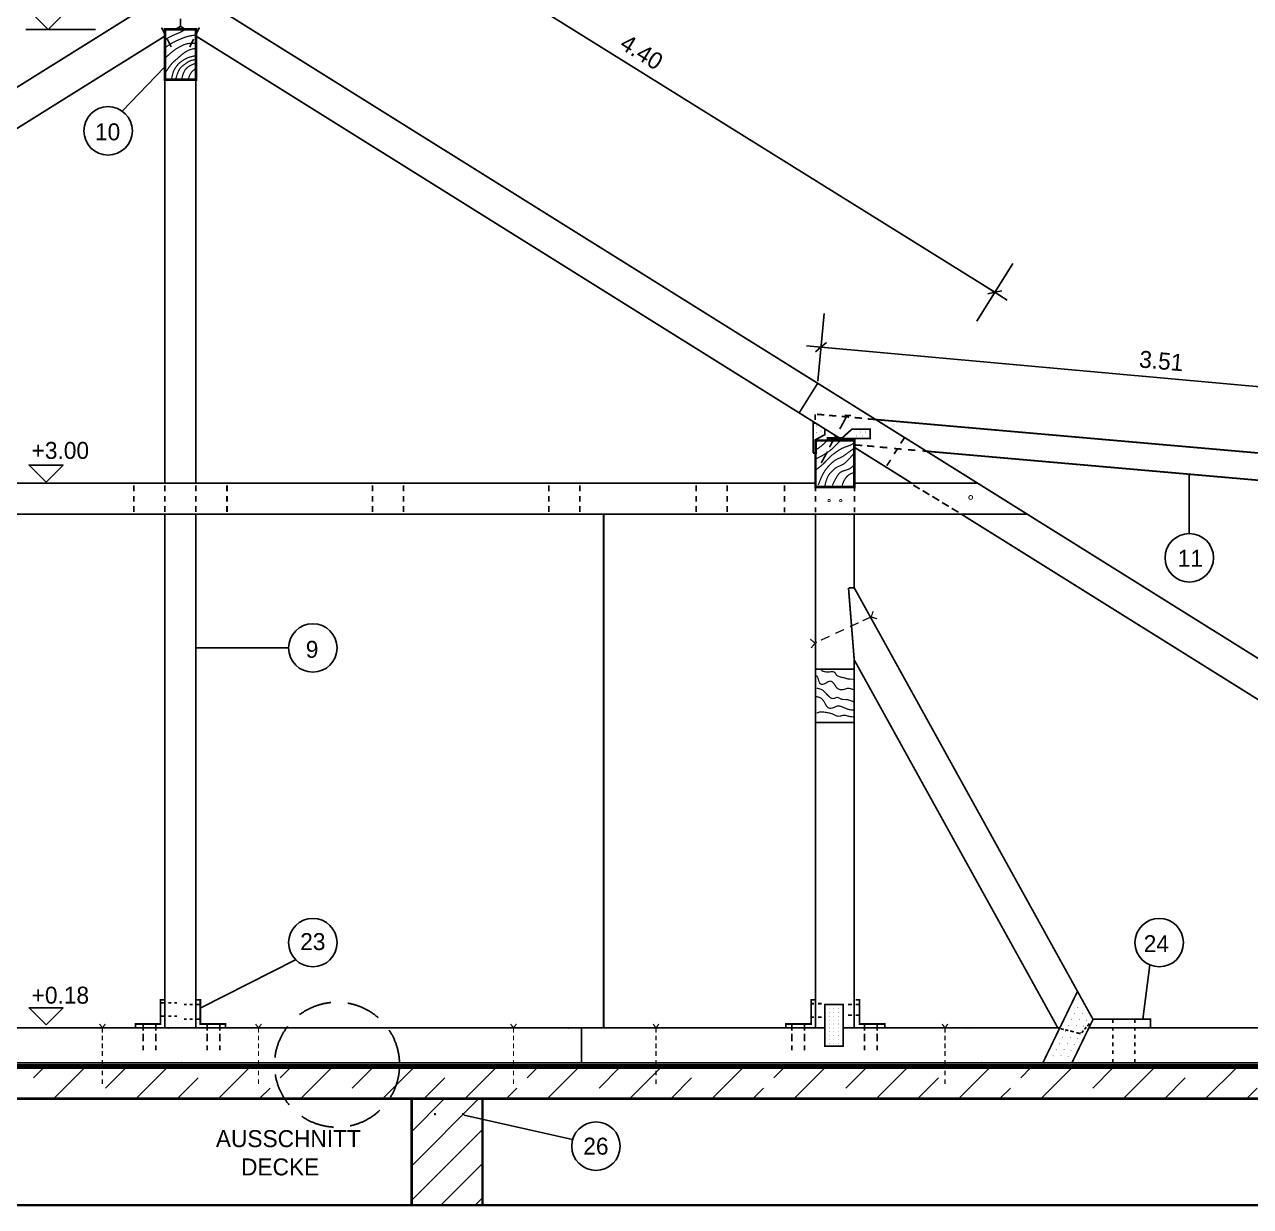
# Model space of a CAD drawing. Extents: x 0 to 26430, y 0 to 14850.
# Drawn here: x 9753 to 16076, y 3784 to 9881 of the extents above; entities that cross this region are included whole.
import ezdxf
from ezdxf.enums import TextEntityAlignment as Align

# ---------------------------------------------------------------- set-up
doc = ezdxf.new("R2010")
doc.units = 0
doc.header["$LTSCALE"] = 175
doc.header["$MEASUREMENT"] = 0
doc.linetypes.add('GESTRICHELT', pattern=[0.75, 0.5, -0.25])
doc.linetypes.add('GESTRICHELTX2', pattern=[1.5, 1, -0.5])
doc.layers.get('0').update_dxf_attribs({"linetype": 'CONTINUOUS'})
doc.layers.get('DEFPOINTS').update_dxf_attribs({"linetype": 'CONTINUOUS'})
for name, color, linetype in [('BEMASSUNG', 7, 'CONTINUOUS'), ('DECKEN', 7, 'CONTINUOUS'), ('DETAILS', 7, 'GESTRICHELTX2'), ('DRAHTANKER', 7, 'CONTINUOUS'), ('HOLZ', 5, 'CONTINUOUS'), ('LEGENDE-35', 7, 'CONTINUOUS'), ('MAUERWERK', 6, 'CONTINUOUS'), ('PE-FOLIE', 1, 'GESTRICHELTX2'), ('SCHNITTKANTEN', 1, 'GESTRICHELT'), ('SCHORNSTEIN', 1, 'CONTINUOUS'), ('SCHRAFFUR', 2, 'CONTINUOUS')]:
    doc.layers.add(name, color=color, linetype=linetype)
doc.dimstyles.get("Standard").update_dxf_attribs({"dimtxt": 0.18, "dimasz": 0.18, "dimexe": 0.18, "dimexo": 0.0625, "dimgap": 0.09, "dimtad": 0, "dimtih": 1, "dimtoh": 1, "dimdec": 4, "dimzin": 0, "dimdsep": 46, "dimtxsty": 'STANDARD', "dimcen": 0.09, "dimadec": 0, "dimazin": 0, "dimtfac": 1, "dimtdec": 4, "dimtofl": 0, "dimtmove": 0, "dimatfit": 3, "dimfxl": 1, "dimtolj": 1, "dimtzin": 0, "dimarcsym": 0})

# ---------------------------------------------------------------- blocks, each defined once
blk = doc.blocks.new('*X5')
at = {"color": 0}
for p, q in [((9799.531919, 5196.966991), (9852.564927, 5250)), ((9904.696962, 5090), (10064.696962, 5250)), ((10170.762979, 5143.933983), (10276.828996, 5250)), ((10328.961031, 5090), (10488.961031, 5250)), ((10753.225099, 5090), (10913.225099, 5250)), ((11072.324125, 5196.966991), (11125.357133, 5250)), ((11177.489168, 5090), (11337.489168, 5250)), ((11443.555185, 5143.933983), (11549.621202, 5250)), ((11601.753237, 5090), (11761.753237, 5250)), ((12026.017306, 5090), (12186.017306, 5250)), ((12345.116331, 5196.966991), (12398.14934, 5250)), ((12450.281374, 5090), (12610.281374, 5250)), ((12716.347391, 5143.933983), (12822.413408, 5250)), ((12874.545443, 5090), (13034.545443, 5250)), ((13298.809512, 5090), (13458.809512, 5250)), ((13617.908537, 5196.966991), (13670.941546, 5250)), ((13723.07358, 5090), (13883.07358, 5250)), ((13989.139597, 5143.933983), (14095.205614, 5250)), ((14147.337649, 5090), (14307.337649, 5250)), ((14571.601718, 5090), (14731.601718, 5250)), ((14890.700743, 5196.966991), (14943.733752, 5250)), ((14995.865787, 5090), (15155.865787, 5250)), ((15261.931803, 5143.933983), (15367.997821, 5250)), ((15420.129855, 5090), (15580.129855, 5250)), ((15844.393924, 5090), (16004.393924, 5250)), ((10541.994039, 5090.900974), (10648.060056, 5196.966991)), ((11814.786245, 5090.900974), (11920.852262, 5196.966991)), ((13087.578451, 5090.900974), (13193.644468, 5196.966991)), ((14360.370657, 5090.900974), (14466.436674, 5196.966991)), ((15633.162863, 5090.900974), (15739.228881, 5196.966991)), ((10965.357133, 5090), (11019.291116, 5143.933983)), ((12238.14934, 5090), (12292.083322, 5143.933983)), ((13510.941546, 5090), (13564.875528, 5143.933983)), ((14783.733752, 5090), (14837.667735, 5143.933983)), ((16056.525958, 5090), (16110.459941, 5143.933983)), ((10116.828996, 5090), (10117.72997, 5090.900974)), ((11389.621202, 5090), (11390.522176, 5090.900974)), ((12662.413408, 5090), (12663.314382, 5090.900974)), ((13935.205614, 5090), (13936.106589, 5090.900974)), ((15207.997821, 5090), (15208.898795, 5090.900974))]:
    blk.add_line(p, q, dxfattribs=at)
blk = doc.blocks.new('MASSHILFSLINIE')
for points in [[(0, -175), (0, 175)], [(75, 0), (-75, 0)], [(0, 0), (-26.516504, -26.516504)], [(0, 0), (26.516504, 26.516504)]]:
    blk.add_lwpolyline(points)
blk = doc.blocks.new('*D27')
at = {"color": 0, "linetype": 'ByBlock'}
blk.add_line((11023.279211, 11578.764241), (14756.582322, 9249.822809), dxfattribs=at)
at = {"layer": 'DEFPOINTS', "color": 0, "linetype": 'ByBlock'}
for p in [(10555, 10830), (14757.430766, 9249.293525), (14290, 8500)]:
    blk.add_point(p, dxfattribs=at)
at = {"color": 0, "linetype": 'ByBlock'}
for p, rotation in [((11022.430766, 11579.293525), 148.042904), ((14757.430766, 9249.293525), 328.042904)]:
    blk.add_blockref('MASSHILFSLINIE', p, dxfattribs=dict(at, rotation=rotation))
blk.add_text('4.40', height=87.5, rotation=328.042904, dxfattribs=at).set_placement((12936.243124, 10488.532433), align=Align.MIDDLE_CENTER)
blk = doc.blocks.new('*D28')
at = {"color": 0, "linetype": 'ByBlock'}
blk.add_line((13861.722804, 8965.83185), (17354.730878, 8651.01138), dxfattribs=at)
at = {"layer": 'DEFPOINTS', "color": 0, "linetype": 'ByBlock'}
for p in [(13830, 8625), (17355.726841, 8650.921615), (17325, 8310)]:
    blk.add_point(p, dxfattribs=at)
at = {"color": 0, "linetype": 'ByBlock'}
for p, rotation in [((13860.726841, 8965.921615), 174.849918), ((17355.726841, 8650.921615), 354.849918)]:
    blk.add_blockref('MASSHILFSLINIE', p, dxfattribs=dict(at, rotation=rotation))
blk.add_text('3.51', height=87.5, rotation=354.849918, dxfattribs=at).set_placement((15616.08127, 8895.568376), align=Align.MIDDLE_CENTER)
blk = doc.blocks.new('HOEHE')
blk.add_lwpolyline([(0.019553, 0.17035), (87.539037, 87.845238), (-87.890695, 87.845238)], close=True)

msp = doc.modelspace()

# ---------------------------------------------------------------- linework, layer by layer
at = {"color": 0}
for p, q in [((11750, 4170.048712), (11919.951288, 4340)), ((11750, 3993.272016), (12096.727984, 4340)), ((11750, 3816.495321), (12115, 4181.495321)), ((11900.281374, 3790), (12115, 4004.718626)), ((12077.05807, 3790), (12115, 3827.94193))]:
    msp.add_line(p, q, dxfattribs=at)
msp.add_lwpolyline([(12580, 4130), (12020, 4255)])
at = {"layer": 'BEMASSUNG'}
msp.add_lwpolyline([(9760, 9855), (10120, 9855)], dxfattribs=at)
for centre in [(10184.280346, 9332.034676), (15760, 7130), (11240, 6665), (11240, 5145), (15605, 5145), (12700, 4095)]:
    msp.add_circle(centre, 125, dxfattribs=at)
at = {"layer": 'DECKEN', "const_width": 12.5}
msp.add_lwpolyline([(4125, 4500), (4125, 4335), (4490, 4335), (4490, 4340), (16625, 4340), (16625, 4335), (16990, 4335), (16990, 4500)], close=True, dxfattribs=at)
at = {"layer": 'DETAILS'}
for points, const_width in [([(10460, 9865), (10480, 9825)], 8.75), ([(10655, 9865), (10635, 9825)], 8.75), ([(10490, 9805), (10510, 9765)], 8.75), ([(10625, 9805), (10605, 9765)], 8.75), ([(13830, 7840), (13830, 7870)], 8.75), ([(13840, 7870), (13878.476039, 7867.075464)], 8.75), ([(13901.727343, 7864.339587), (13940.203382, 7861.415051)], 8.75), ([(13989.481111, 7852.54707), (13957.62352, 7794.171745)], 8.75), ([(13966.852553, 7858.679174), (14005.328591, 7855.754638)], 8.75), ([(13982.00818, 7864.830542), (14015.039986, 7863.115472)], 8.75), ([(14034.24295, 7853.018817), (14072.718989, 7850.09428)], 8.75), ([(14101.067093, 7846.226376), (14139.543132, 7843.30184)], 8.75), ([(13820, 7670), (13820, 7825), (13832.258688, 7825)], 8.75), ([(13880, 7795.167917), (13880, 7765), (13835, 7740), (13835, 7670), (13820, 7670)], 8.75), ([(13936.385098, 7758.792741), (13904.527507, 7700.417416)], 8.75), ([(14034.80929, 7712.075419), (14073.285328, 7709.150883)], 8.75), ([(14271.435459, 7719.608278), (14291.435459, 7749.608278)], 8.75), ([(13893.908339, 7677.421095), (13862.050749, 7619.04577)], 8.75), ([(14097.669312, 7706.981047), (14136.14535, 7704.056511)], 8.75), ([(14163.927115, 7700.754648), (14202.403154, 7697.830112)], 8.75), ([(14237.585258, 7665.410305), (14257.585258, 7695.410305)], 8.75), ([(14238.113246, 7693.396167), (14276.589284, 7690.471631)], 8.75), ([(14308.90151, 7687.169768), (14347.377548, 7684.245232)], 8.75), ([(14384.126369, 7681.361169), (14422.602408, 7678.436633)], 8.75), ([(14200, 7605), (14220, 7635)], 8.75), ([(10317.5, 7473.337962), (10317.5, 7503.337962)], 8.75), ([(10477.555127, 7473.337962), (10477.555127, 7503.337962)], 8.75), ([(10637.444873, 7473.337962), (10637.444873, 7503.337962)], 8.75), ([(10797.5, 7473.337962), (10797.5, 7503.337962)], 8.75), ([(11547.5, 7473.337962), (11547.5, 7503.337962)], 8.75), ([(11707.5, 7473.337962), (11707.5, 7503.337962)], 8.75), ([(12457.5, 7473.337962), (12457.5, 7503.337962)], 8.75), ([(12617.5, 7473.337962), (12617.5, 7503.337962)], 8.75), ([(13217.5, 7473.337962), (13217.5, 7503.337962)], 8.75), ([(13377.5, 7473.337962), (13377.5, 7503.337962)], 8.75), ([(13672.676214, 7473.337962), (13672.676214, 7503.337962)], 8.75), ([(13832.676214, 7473.337962), (13832.676214, 7503.337962)], 8.75), ([(14033.331044, 7473.337962), (14033.331044, 7503.337962)], 8.75), ([(14370, 7485), (14336.69541, 7505)], 8.75), ([(14420, 7455), (14385, 7476.807047)], 8.75), ([(10317.5, 7419.321326), (10317.5, 7449.321326)], 8.75), ([(10317.5, 7366.578903), (10317.5, 7396.578903)], 8.75), ([(10477.555127, 7419.321326), (10477.555127, 7449.321326)], 8.75), ([(10477.555127, 7366.578903), (10477.555127, 7396.578903)], 8.75), ([(10637.444873, 7419.321326), (10637.444873, 7449.321326)], 8.75), ([(10637.444873, 7366.578903), (10637.444873, 7396.578903)], 8.75), ([(10797.5, 7419.321326), (10797.5, 7449.321326)], 8.75), ([(10797.5, 7366.578903), (10797.5, 7396.578903)], 8.75), ([(11547.5, 7419.321326), (11547.5, 7449.321326)], 8.75), ([(11547.5, 7366.578903), (11547.5, 7396.578903)], 8.75), ([(11707.5, 7419.321326), (11707.5, 7449.321326)], 8.75), ([(11707.5, 7366.578903), (11707.5, 7396.578903)], 8.75), ([(12457.5, 7419.321326), (12457.5, 7449.321326)], 8.75), ([(12457.5, 7366.578903), (12457.5, 7396.578903)], 8.75), ([(12617.5, 7419.321326), (12617.5, 7449.321326)], 8.75), ([(12617.5, 7366.578903), (12617.5, 7396.578903)], 8.75), ([(13217.5, 7419.321326), (13217.5, 7449.321326)], 8.75), ([(13217.5, 7366.578903), (13217.5, 7396.578903)], 8.75), ([(13377.5, 7419.321326), (13377.5, 7449.321326)], 8.75), ([(13377.5, 7366.578903), (13377.5, 7396.578903)], 8.75), ([(13672.676214, 7419.321326), (13672.676214, 7449.321326)], 8.75), ([(13832.676214, 7419.321326), (13832.676214, 7449.321326)], 8.75), ([(14033.331044, 7419.321326), (14033.331044, 7449.321326)], 8.75), ([(14470, 7425), (14435, 7446.929365)], 8.75), ([(14520, 7395), (14485, 7415)], 8.75), ([(13672.603066, 7364.082396), (13672.603066, 7389.961937)], 8.75), ([(13832.603066, 7364.082396), (13832.603066, 7389.961937)], 8.75), ([(14033.257895, 7364.082396), (14033.257895, 7389.961937)], 8.75), ([(14570, 7365), (14535, 7385)], 8.75), ([(14120, 6825), (14130, 6855)], 6.25), ([(14055, 6795), (14010, 6775)], 6.25), ([(14120, 6825), (14075, 6805)], 6.25), ([(14120, 6825), (14150, 6815)], 6.25), ([(13830, 6690), (13805, 6710)], 6.25), ([(13905, 6725), (13860, 6705)], 6.25), ([(13980, 6760), (13935, 6740)], 6.25), ([(13830, 6690), (13810, 6665)], 6.25), ([(13840, 6695), (13832.5, 6691.666667)], 6.25), ([(10325, 4710), (10325, 4725), (10455, 4725), (10455, 4850), (10475, 4850)], 8.75), ([(10455, 4835), (10475, 4835)], 8.75), ([(10495, 4835), (10510, 4835)], 8.75), ([(10525, 4835), (10540, 4835)], 8.75), ([(10590, 4825), (10575, 4825)], 8.75), ([(10620, 4825), (10605, 4825)], 8.75), ([(10660, 4825), (10635, 4825)], 8.75), ([(10790, 4710), (10790, 4725), (10660, 4725), (10660, 4850), (10640, 4850)], 8.75), ([(13680, 4710), (13680, 4725), (13810, 4725), (13810, 4850), (13830, 4850)], 8.75), ([(13810, 4830), (13825, 4830)], 8.75), ([(13845, 4830), (13865, 4830)], 8.75), ([(14020, 4825), (14000, 4825)], 8.75), ([(14190, 4710), (14190, 4725), (14060, 4725), (14060, 4850), (14040, 4850)], 8.75), ([(14060, 4825), (14050, 4825), (14040, 4825)], 8.75), ([(10455, 4765), (10475, 4765)], 8.75), ([(10495, 4765), (10510, 4765)], 8.75), ([(10525, 4765), (10540, 4765)], 8.75), ([(10590, 4750), (10575, 4750)], 8.75), ([(10620, 4750), (10605, 4750)], 8.75), ([(10660, 4750), (10635, 4750)], 8.75), ([(13810, 4760), (13825, 4760)], 8.75), ([(13845, 4760), (13865, 4760)], 8.75), ([(14020, 4770), (14000, 4770)], 8.75), ([(14060, 4770), (14040, 4770)], 8.75), ([(15365, 4750), (15365, 4730)], 8.75), ([(15480, 4750), (15480, 4730)], 8.75), ([(10155, 4705), (10140, 4725)], 6.25), ([(10155, 4705), (10170, 4725)], 6.25), ([(10155, 4705), (10155, 4680)], 6.25), ([(10365, 4725), (10365, 4690)], 8.75), ([(10365, 4675), (10365, 4635)], 8.75), ([(10430, 4725), (10430, 4690)], 8.75), ([(10430, 4675), (10430, 4635)], 8.75), ([(10695, 4725), (10695, 4690)], 8.75), ([(10695, 4675), (10695, 4635)], 8.75), ([(10760, 4725), (10760, 4690)], 8.75), ([(10760, 4675), (10760, 4635)], 8.75), ([(10960, 4705), (10945, 4725)], 6.25), ([(10960, 4705), (10975, 4725)], 6.25), ([(10960, 4705), (10960, 4680)], 6.25), ([(12275, 4705), (12260, 4725)], 6.25), ([(12275, 4705), (12290, 4725)], 6.25), ([(12275, 4705), (12275, 4680)], 6.25), ([(13010, 4705), (12995, 4725)], 6.25), ([(13010, 4705), (13025, 4725)], 6.25), ([(13010, 4705), (13010, 4680)], 6.25), ([(13710, 4725), (13710, 4690)], 8.75), ([(13710, 4675), (13710, 4635)], 8.75), ([(13775, 4725), (13775, 4690)], 8.75), ([(13775, 4675), (13775, 4635)], 8.75), ([(14085, 4725), (14085, 4690)], 8.75), ([(14085, 4675), (14085, 4635)], 8.75), ([(14150, 4725), (14150, 4690)], 8.75), ([(14150, 4675), (14150, 4635)], 8.75), ([(14500, 4705), (14485, 4725)], 6.25), ([(14500, 4705), (14515, 4725)], 6.25), ([(14500, 4705), (14500, 4680)], 6.25), ([(15112.81054, 4696.793209), (15097.18494, 4700.892544)], 8.75), ([(15136.444205, 4691.522709), (15119.842089, 4695.426764)], 8.75), ([(15164.765569, 4684.49526), (15146.014868, 4689.37543)], 8.75), ([(15199.923024, 4675.125425), (15177.461333, 4680.786371)], 8.75), ([(15204.610724, 4679.224761), (15214.181387, 4691.132263)], 8.75), ([(15219.454976, 4697.574043), (15228.830375, 4709.091158)], 8.75), ([(15234.103964, 4714.16655), (15245.041865, 4726.854887)], 8.75), ([(15365, 4710), (15365, 4690)], 8.75), ([(15480, 4710), (15480, 4690)], 8.75), ([(10155, 4665), (10155, 4640)], 6.25), ([(10155, 4625), (10155, 4600)], 6.25), ([(10365, 4615), (10365, 4590)], 8.75), ([(10430, 4615), (10430, 4590)], 8.75), ([(10695, 4615), (10695, 4590)], 8.75), ([(10760, 4615), (10760, 4590)], 8.75), ([(10960, 4665), (10960, 4640)], 6.25), ([(10960, 4625), (10960, 4600)], 6.25), ([(12275, 4665), (12275, 4640)], 6.25), ([(12275, 4625), (12275, 4600)], 6.25), ([(13010, 4665), (13010, 4640)], 6.25), ([(13010, 4625), (13010, 4600)], 6.25), ([(13710, 4615), (13710, 4590)], 8.75), ([(13775, 4615), (13775, 4590)], 8.75), ([(14085, 4615), (14085, 4590)], 8.75), ([(14150, 4615), (14150, 4590)], 8.75), ([(14500, 4665), (14500, 4640)], 6.25), ([(14500, 4625), (14500, 4600)], 6.25), ([(15365, 4670), (15365, 4650)], 8.75), ([(15365, 4630), (15365, 4610)], 8.75), ([(15480, 4670), (15480, 4650)], 8.75), ([(15480, 4630), (15480, 4610)], 8.75), ([(10155, 4585), (10155, 4560)], 6.25), ([(10960, 4585), (10960, 4560)], 6.25), ([(12275, 4585), (12275, 4560)], 6.25), ([(13010, 4585), (13010, 4560)], 6.25), ([(14500, 4585), (14500, 4560)], 6.25), ([(15365, 4590), (15365, 4570)], 8.75), ([(15480, 4590), (15480, 4570)], 8.75), ([(10155, 4540), (10155, 4515)], 6.25), ([(10960, 4540), (10960, 4515)], 6.25), ([(12275, 4540), (12275, 4515)], 6.25), ([(13010, 4540), (13010, 4515)], 6.25), ([(14500, 4540), (14500, 4515)], 6.25), ([(15365, 4545), (15365, 4525)], 8.75), ([(15480, 4545), (15480, 4525)], 8.75), ([(10155, 4485), (10155, 4460)], 6.25), ([(10155, 4440), (10155, 4415)], 6.25), ([(10960, 4485), (10960, 4460)], 6.25), ([(10960, 4440), (10960, 4415)], 6.25), ([(12275, 4485), (12275, 4460)], 6.25), ([(12275, 4440), (12275, 4415)], 6.25), ([(13010, 4485), (13010, 4460)], 6.25), ([(13010, 4440), (13010, 4415)], 6.25), ([(14500, 4485), (14500, 4460)], 6.25), ([(14500, 4440), (14500, 4415)], 6.25)]:
    msp.add_lwpolyline(points, dxfattribs=dict(at, const_width=const_width))
for points, const_width in [([(13836.69948, 7809.90568, 1), (13838.70448, 7809.90568, 1)], 1.995), ([(13836.69948, 7776.50941, 1), (13838.70448, 7776.50941, 1)], 1.995), ([(13859.918036, 7783.867891, 1), (13861.923036, 7783.867891, 1)], 1.995), ([(14066.0025, 7778.254706, -1), (14063.9975, 7778.254706, -1)], 1.995), ([(14091.0025, 7778.254706, -1), (14088.9975, 7778.254706, -1)], 1.995), ([(14091.0025, 7778.254706, -1), (14088.9975, 7778.254706, -1)], 1.995), ([(14046.0025, 7758.254706, -1), (14043.9975, 7758.254706, -1)], 1.995), ([(14076.0025, 7758.254706, -1), (14073.9975, 7758.254706, -1)], 1.995), ([(13908.49, 7425, -1), (13896.51, 7425, -1)], 4.35), ([(13968.49, 7425, -1), (13956.51, 7425, -1)], 4.35), ([(14642.657217, 7441.053384, -1), (14622.707217, 7441.053384, -1)], 4.425), ([(15186.0025, 4810, -1), (15183.9975, 4810, -1)], 1.995), ([(15186.0025, 4810, -1), (15183.9975, 4810, -1)], 1.995), ([(15154.223165, 4747.629543, -1), (15152.218165, 4747.629543, -1)], 1.995), ([(15154.223165, 4747.629543, -1), (15152.218165, 4747.629543, -1)], 1.995), ([(15170.112833, 4778.814772, -1), (15168.107833, 4778.814772, -1)], 1.995), ([(15170.112833, 4778.814772, -1), (15168.107833, 4778.814772, -1)], 1.995), ([(15195.112833, 4748.814772, -1), (15193.107833, 4748.814772, -1)], 1.995), ([(15211.0025, 4780, -1), (15208.9975, 4780, -1)], 1.995), ([(15231.0025, 4745, -1), (15228.9975, 4745, -1)], 1.995), ([(15122.44383, 4685.259087, -1), (15120.43883, 4685.259087, -1)], 1.995), ([(15122.44383, 4685.259087, -1), (15120.43883, 4685.259087, -1)], 1.995), ([(15138.333498, 4716.444315, -1), (15136.328498, 4716.444315, -1)], 1.995), ([(15138.333498, 4716.444315, -1), (15136.328498, 4716.444315, -1)], 1.995), ([(15179.223165, 4717.629543, -1), (15177.218165, 4717.629543, -1)], 1.995), ([(15199.223165, 4682.629543, -1), (15197.218165, 4682.629543, -1)], 1.995), ([(15215.112833, 4713.814772, -1), (15213.107833, 4713.814772, -1)], 1.995), ([(15090.664495, 4622.88863, -1), (15088.659495, 4622.88863, -1)], 1.995), ([(15090.664495, 4622.88863, -1), (15088.659495, 4622.88863, -1)], 1.995), ([(15106.554163, 4654.073858, -1), (15104.549163, 4654.073858, -1)], 1.995), ([(15106.554163, 4654.073858, -1), (15104.549163, 4654.073858, -1)], 1.995), ([(15131.554163, 4624.073858, -1), (15129.549163, 4624.073858, -1)], 1.995), ([(15147.44383, 4655.259087, -1), (15145.43883, 4655.259087, -1)], 1.995), ([(15167.44383, 4620.259087, -1), (15165.43883, 4620.259087, -1)], 1.995), ([(15183.333498, 4651.444315, -1), (15181.328498, 4651.444315, -1)], 1.995), ([(15058.88516, 4560.518173, -1), (15056.88016, 4560.518173, -1)], 1.995), ([(15058.88516, 4560.518173, -1), (15056.88016, 4560.518173, -1)], 1.995), ([(15074.774828, 4591.703402, -1), (15072.769828, 4591.703402, -1)], 1.995), ([(15074.774828, 4591.703402, -1), (15072.769828, 4591.703402, -1)], 1.995), ([(15099.774828, 4561.703402, -1), (15097.769828, 4561.703402, -1)], 1.995), ([(15115.664495, 4592.88863, -1), (15113.659495, 4592.88863, -1)], 1.995), ([(15135.664495, 4557.88863, -1), (15133.659495, 4557.88863, -1)], 1.995), ([(15151.554163, 4589.073858, -1), (15149.549163, 4589.073858, -1)], 1.995)]:
    msp.add_lwpolyline(points, format="xyb", close=True, dxfattribs=dict(at, const_width=const_width))
at = {"layer": 'DETAILS', "const_width": 8.75}
msp.add_lwpolyline([(13999.182815, 7745.815039), (14115, 7745.815039), (14115, 7793.254706), (14020, 7793.254706), (13970, 7748.254706), (13895, 7748.254706), (13895, 7744.732491)], close=True, dxfattribs=at)
at = {"layer": 'DETAILS'}
msp.add_circle((11365, 4515), 322.374006, dxfattribs=at)
at = {"layer": 'DRAHTANKER', "const_width": 8.75}
msp.add_lwpolyline([(13880, 4825), (13975, 4825), (13975, 4610), (13880, 4610)], close=True, dxfattribs=at)
at = {"layer": 'DRAHTANKER', "const_width": 1.4995}
for points in [[(13904.24975, 4805, 1), (13905.75025, 4805, 1)], [(13924.24975, 4805, 1), (13925.75025, 4805, 1)], [(13949.24975, 4805, 1), (13950.75025, 4805, 1)], [(13904.24975, 4785, 1), (13905.75025, 4785, 1)], [(13904.24975, 4765, 1), (13905.75025, 4765, 1)], [(13904.24975, 4745, 1), (13905.75025, 4745, 1)], [(13924.24975, 4785, 1), (13925.75025, 4785, 1)], [(13924.24975, 4765, 1), (13925.75025, 4765, 1)], [(13924.24975, 4745, 1), (13925.75025, 4745, 1)], [(13949.24975, 4785, 1), (13950.75025, 4785, 1)], [(13949.24975, 4765, 1), (13950.75025, 4765, 1)], [(13949.24975, 4745, 1), (13950.75025, 4745, 1)], [(13904.24975, 4725, 1), (13905.75025, 4725, 1)], [(13904.24975, 4705, 1), (13905.75025, 4705, 1)], [(13904.24975, 4685, 1), (13905.75025, 4685, 1)], [(13924.24975, 4725, 1), (13925.75025, 4725, 1)], [(13924.24975, 4705, 1), (13925.75025, 4705, 1)], [(13924.24975, 4685, 1), (13925.75025, 4685, 1)], [(13949.24975, 4725, 1), (13950.75025, 4725, 1)], [(13949.24975, 4705, 1), (13950.75025, 4705, 1)], [(13949.24975, 4685, 1), (13950.75025, 4685, 1)], [(13904.24975, 4665, 1), (13905.75025, 4665, 1)], [(13904.24975, 4645, 1), (13905.75025, 4645, 1)], [(13904.24975, 4625, 1), (13905.75025, 4625, 1)], [(13924.24975, 4665, 1), (13925.75025, 4665, 1)], [(13924.24975, 4645, 1), (13925.75025, 4645, 1)], [(13924.24975, 4625, 1), (13925.75025, 4625, 1)], [(13949.24975, 4665, 1), (13950.75025, 4665, 1)], [(13949.24975, 4645, 1), (13950.75025, 4645, 1)], [(13949.24975, 4625, 1), (13950.75025, 4625, 1)]]:
    msp.add_lwpolyline(points, format="xyb", close=True, dxfattribs=at)
at = {"layer": 'HOLZ'}
for points, const_width in [([(4217.5, 5909.624648), (3804.997602, 5651.864542), (3711.310187, 5801.381599), (3790.312391, 5854.940316), (10557.5, 10083.548452)], 8.75), ([(10557.5, 9871.296339), (10533.020741, 9856)], 8.75), ([(10557.5, 9871.296339), (10557.5, 9910.919938)], 8.75), ([(10557.5, 9871.296339), (10581.979259, 9856)], 8.75), ([(10477.5, 9821.306791), (7138.711204, 7735)], 8.75), ([(10475.945231, 9759.179431), (10487.063251, 9767.498569), (10497.125569, 9774.521398), (10506.237963, 9780.410991), (10514.506211, 9785.330425), (10522.036091, 9789.442775), (10528.933379, 9792.911115), (10535.303855, 9795.898521), (10541.253296, 9798.568068), (10546.8778, 9801.057264), (10552.23475, 9803.40135), (10557.37185, 9805.610001), (10562.336804, 9807.69289), (10567.177313, 9809.659692), (10571.941083, 9811.520081), (10576.675817, 9813.283731), (10581.429217, 9814.960316), (10586.270075, 9816.55951), (10591.351524, 9818.090987), (10596.847785, 9819.564421), (10602.933079, 9820.989484), (10609.781627, 9822.375851), (10617.56765, 9823.733195), (10626.465368, 9825.071189), (10636.649003, 9826.399507)], 6.25), ([(10480.90086, 9803.756974), (10493.990947, 9812.10005), (10507.570513, 9819.290546), (10521.332597, 9825.635266), (10534.970238, 9831.441011), (10548.176477, 9837.014583), (10560.644352, 9842.662783), (10572.066904, 9848.692413), (10582.13717, 9855.410276)], 6.25), ([(10479.484954, 9708.233705), (10494.26461, 9721.832962), (10506.463441, 9732.648889), (10516.454086, 9741.082264), (10524.609184, 9747.533865), (10531.301376, 9752.404468), (10536.903301, 9756.09485), (10541.787599, 9759.005789), (10546.32691, 9761.538062), (10550.830269, 9764.019546), (10555.352294, 9766.486518), (10559.883997, 9768.902355), (10564.416392, 9771.230435), (10568.94049, 9773.434136), (10573.447306, 9775.476834), (10577.927852, 9777.321907), (10582.37314, 9778.932732), (10586.812554, 9780.28236), (10591.428956, 9781.382539), (10596.443577, 9782.254689), (10602.07765, 9782.920232), (10608.552406, 9783.400588), (10616.089078, 9783.717178), (10624.908898, 9783.891423), (10635.233097, 9783.944745)], 6.25), ([(10484.440583, 9638.890902), (10493.309968, 9652.941146), (10501.370466, 9664.525917), (10508.676002, 9673.965837), (10515.280504, 9681.581528), (10521.237897, 9687.693614), (10526.602109, 9692.622714), (10531.427065, 9696.689452), (10535.766691, 9700.21445), (10539.679523, 9703.470882), (10543.242532, 9706.542126), (10546.537297, 9709.464116), (10549.645396, 9712.272784), (10552.64841, 9715.00406), (10555.627917, 9717.693877), (10558.665497, 9720.378166), (10561.842729, 9723.09286), (10565.221834, 9725.862142), (10568.787604, 9728.663211), (10572.50547, 9731.461516), (10576.340866, 9734.222508), (10580.259224, 9736.911637), (10584.225977, 9739.494352), (10588.206558, 9741.936104), (10592.166399, 9744.202343), (10596.104118, 9746.270036), (10600.151073, 9748.162215), (10604.471805, 9749.913431), (10609.230856, 9751.558232), (10614.592768, 9753.131168), (10620.722084, 9754.666788), (10627.783345, 9756.199642), (10635.941093, 9757.764279)], 6.25), ([(10512.050541, 9599.974019), (10514.516463, 9613.557382), (10517.110292, 9624.792741), (10519.794002, 9633.985517), (10522.529569, 9641.441129), (10525.278966, 9647.464997), (10528.004168, 9652.362542), (10530.667149, 9656.439185), (10533.229884, 9660.000345), (10535.668635, 9663.304915), (10538.016819, 9666.425681), (10540.322138, 9669.3889), (10542.632296, 9672.22083), (10544.994997, 9674.947729), (10547.457944, 9677.595854), (10550.068842, 9680.191464), (10552.875394, 9682.760816), (10555.91355, 9685.32464), (10559.172249, 9687.881554), (10562.628674, 9690.424648), (10566.260013, 9692.947014), (10570.043448, 9695.44174), (10573.956165, 9697.901916), (10577.975349, 9700.320634), (10582.078185, 9702.690984), (10586.285183, 9705.006975), (10590.790153, 9707.266306), (10595.830232, 9709.467593), (10601.642554, 9711.609453), (10608.464256, 9713.690504), (10616.532474, 9715.709362), (10626.084343, 9717.664646), (10637.357, 9719.554972)], 6.25), ([(10533.996873, 9602.096746), (10538.100614, 9615.677576), (10541.93819, 9626.8952), (10545.542093, 9636.039836), (10548.944817, 9643.401703), (10552.178854, 9649.27102), (10555.276696, 9653.938004), (10558.270837, 9657.692875), (10561.193768, 9660.82585), (10564.072913, 9663.587301), (10566.915416, 9666.068208), (10569.72335, 9668.319705), (10572.498791, 9670.392926), (10575.243811, 9672.339004), (10577.960485, 9674.209072), (10580.650888, 9676.054265), (10583.317092, 9677.925715), (10585.964976, 9679.860045), (10588.615625, 9681.835835), (10591.293928, 9683.817152), (10594.024773, 9685.768065), (10596.833049, 9687.652641), (10599.743644, 9689.43495), (10602.781448, 9691.07906), (10605.971349, 9692.549037), (10609.333166, 9693.822081), (10612.866439, 9694.927903), (10616.565638, 9695.909345), (10620.425235, 9696.809249), (10624.439699, 9697.670456), (10628.6035, 9698.535809), (10632.911111, 9699.448149), (10637.357, 9700.450318)], 6.25), ([(10564.43847, 9598.558867), (10567.127168, 9610.740767), (10569.886377, 9620.922238), (10572.720246, 9629.358257), (10575.632926, 9636.303801), (10578.628565, 9642.013846), (10581.711313, 9646.743369), (10584.885318, 9650.747347), (10588.154729, 9654.280756), (10591.555499, 9657.566787), (10595.250786, 9660.70149), (10599.43555, 9663.749126), (10604.304755, 9666.773958), (10610.053359, 9669.84025), (10616.876325, 9673.012265), (10624.968614, 9676.354265), (10634.525187, 9679.930513)], 6.25), ([(10599.835784, 9602.096746), (10602.226487, 9611.772071), (10605.554665, 9620.19531), (10609.629505, 9627.507427), (10614.260195, 9633.849384), (10619.255921, 9639.362146), (10624.42587, 9644.186676), (10629.57923, 9648.463938), (10634.525187, 9652.334896)], 6.25), ([(10637.5, 7515), (10637.5, 9596), (10477.5, 9596), (10477.5, 7515)], 8.75), ([(13748.197996, 7877.52091), (13843.583464, 8030.169567)], 8.75), ([(14143.126569, 7843.000301), (17322.201804, 7564.867258), (17310, 7425.4)], 8.75), ([(13829.765517, 7581.293482), (13838.872879, 7587.179207), (13847.180663, 7593.022436), (13854.739656, 7598.780673), (13861.600642, 7604.411422), (13867.814407, 7609.872186), (13873.431738, 7615.120469), (13878.503418, 7620.113775), (13883.080234, 7624.809607), (13887.217696, 7629.178849), (13890.99021, 7633.245897), (13894.476908, 7637.048523), (13897.75692, 7640.624504), (13900.909377, 7644.011612), (13904.013411, 7647.247624), (13907.148151, 7650.370312), (13910.39273, 7653.417452), (13913.810728, 7656.422097), (13917.403521, 7659.39841), (13921.156939, 7662.355837), (13925.056808, 7665.30382), (13929.088956, 7668.251803), (13933.239209, 7671.20923), (13937.493397, 7674.185543), (13941.837344, 7677.190187), (13946.261998, 7680.224933), (13950.778775, 7683.260858), (13955.40421, 7686.26137), (13960.154838, 7689.189873), (13965.047193, 7692.009774), (13970.09781, 7694.684479), (13975.323225, 7697.177394), (13980.739972, 7699.451925), (13986.362223, 7701.505317), (13992.194703, 7703.470176), (13998.239773, 7705.512944), (14004.499795, 7707.800067), (14010.97713, 7710.497988), (14017.674142, 7713.773152), (14024.59319, 7717.792003), (14031.736637, 7722.720985)], 6.25), ([(13834.603161, 7640.523817), (13852.681671, 7649.258561), (13868.116967, 7657.366486), (13881.213763, 7664.90071), (13892.276773, 7671.914355), (13901.61071, 7678.460542), (13909.520288, 7684.592391), (13916.310221, 7690.363023), (13922.285221, 7695.825559), (13927.71221, 7701.028397), (13932.706929, 7706.001048), (13937.347328, 7710.768301), (13941.711356, 7715.354945), (13945.876962, 7719.785768), (13949.922095, 7724.08556), (13953.924704, 7728.27911), (13957.962738, 7732.391205)], 6.25), ([(13838.231394, 7688.87508), (13846.267335, 7694.510555), (13852.630892, 7699.055293), (13857.917323, 7703.005084), (13862.72188, 7706.855717), (13867.63982, 7711.102982), (13873.266398, 7716.242667), (13880.196867, 7722.770564), (13889.026483, 7731.182462)], 6.25), ([(13846.697271, 7505.140194), (13854.93281, 7526.67025), (13862.4668, 7544.452374), (13869.391363, 7558.988257), (13875.798622, 7570.779591), (13881.7807, 7580.328068), (13887.429719, 7588.135379), (13892.837803, 7594.703216), (13898.097073, 7600.53327), (13903.281937, 7606.037913), (13908.395938, 7611.272232), (13913.424903, 7616.201994), (13918.354658, 7620.792966), (13923.171032, 7625.010914), (13927.85985, 7628.821607), (13932.406941, 7632.190809), (13936.798132, 7635.08429), (13941.03165, 7637.496145), (13945.155329, 7639.533797), (13949.229403, 7641.332998), (13953.314107, 7643.0295), (13957.469674, 7644.759054), (13961.756339, 7646.657414), (13966.234336, 7648.860332), (13970.963899, 7651.503559), (13976.015893, 7654.701206), (13981.503698, 7658.480816), (13987.551327, 7662.848292), (13994.282791, 7667.809536), (14001.822102, 7673.370448), (14010.29327, 7679.536931), (14019.820307, 7686.314887), (14030.527226, 7693.710217)], 6.25), ([(13880.560693, 7501.513855), (13884.959149, 7518.600103), (13889.103683, 7532.13319), (13893.02382, 7542.6396), (13896.749086, 7550.645812), (13900.309006, 7556.678309), (13903.733106, 7561.263573), (13907.05091, 7564.928084), (13910.291946, 7568.198325), (13913.485344, 7571.503588), (13916.658663, 7574.8844), (13919.839067, 7578.284099), (13923.053721, 7581.646025), (13926.32979, 7584.913515), (13929.694438, 7588.029908), (13933.174831, 7590.938542), (13936.798132, 7593.582755), (13940.58442, 7595.928313), (13944.525428, 7598.030699), (13948.605801, 7599.967821), (13952.810186, 7601.81759), (13957.123228, 7603.657915), (13961.529574, 7605.566705), (13966.01387, 7607.621871), (13970.560762, 7609.901322), (13975.197808, 7612.525071), (13980.124214, 7615.781541), (13985.582098, 7620.001258), (13991.813577, 7625.51475), (13999.060771, 7632.652543), (14007.565796, 7641.745163), (14017.570771, 7653.123136), (14029.317815, 7667.11699)], 6.25), ([(14032.5, 7699.875341), (14328.362392, 7515)], 8.75), ([(16757.5, 7473.737487), (14404.64467, 7679.585655)], 8.75), ([(13919.261672, 7503.93145), (13927.256105, 7520.051484), (13934.122618, 7533.280596), (13940.037188, 7543.957575), (13945.175797, 7552.42121), (13949.714422, 7559.01029), (13953.829044, 7564.063605), (13957.695641, 7567.919943), (13961.490194, 7570.918094), (13965.360335, 7573.35671), (13969.340316, 7575.373906), (13973.436042, 7577.067657), (13977.653418, 7578.535942), (13981.998349, 7579.876738), (13986.476739, 7581.188022), (13991.094496, 7582.567772), (13995.857523, 7584.113965), (14000.758143, 7585.921627), (14005.734352, 7588.07398), (14010.710561, 7590.651296), (14015.611183, 7593.733844), (14020.36063, 7597.401897), (14024.883315, 7601.735726), (14029.10365, 7606.8156), (14032.946048, 7612.721792)], 6.25), ([(13968.847437, 7499.096313), (13972.584324, 7511.576045), (13977.426682, 7523.460825), (13983.346165, 7534.495679), (13990.314429, 7544.425629), (13998.303129, 7552.995699), (14007.283921, 7559.950914), (14017.228461, 7565.036295), (14028.108404, 7567.996868)], 6.25), ([(10557.5, 7515), (7282.5, 7515), (7282.5, 7495), (7082.5, 7495), (7082.5, 7515), (6446.963223, 7515)], 8.75), ([(10557.5, 7515), (13832.5, 7515), (13832.5, 7495), (14032.5, 7495), (14032.5, 7515), (14668.036777, 7515)], 8.75), ([(13832.5, 7495), (14032.5, 7495)], 8.75), ([(13832.5, 7495), (14032.5, 7495)], 8.75), ([(6190.909699, 7355), (10557.5, 7355)], 8.75), ([(10477.5, 7355), (10477.5, 4705)], 8.75), ([(10477.5, 4705), (10637.5, 4705), (10637.5, 7355)], 8.75), ([(14924.090301, 7355), (10557.5, 7355)], 8.75), ([(13880, 4705), (13832.5, 4705), (13832.5, 7355)], 8.75), ([(14032.5, 7355), (14032.5, 6974.383492)], 8.75), ([(14584.415917, 7355), (16840.887603, 5945)], 8.75), ([(14032.392092, 6600), (14002.632776, 6974.411882)], 8.75), ([(14032.632776, 6974.411882), (14002.632776, 6974.411882)], 8.75), ([(14032.5, 6974.383492), (15263.57524, 4748.886988)], 8.75), ([(15091.04787, 4702.434546), (15082.425312, 4704.574379), (14032.5, 6602.538277)], 8.75), ([(14032.5, 6602.538277), (14032.5, 4705)], 8.75), ([(14035, 6555), (13830, 6555)], 8.75), ([(14027.55421, 6449.778981), (14018.921213, 6453.101106), (14011.691106, 6455.204059), (14005.65018, 6456.278796), (14000.584726, 6456.51627), (13996.281032, 6456.107435), (13992.525391, 6455.243247), (13989.104092, 6454.11466), (13985.803426, 6452.912627), (13982.450097, 6451.801379), (13979.032472, 6450.838242), (13975.579331, 6450.053817), (13972.119453, 6449.478708), (13968.68162, 6449.143516), (13965.294612, 6449.078842), (13961.987209, 6449.315289), (13958.788191, 6449.883459), (13955.722767, 6450.801712), (13952.801856, 6452.039447), (13950.032808, 6453.553821), (13947.422971, 6455.301992), (13944.979692, 6457.241117), (13942.71032, 6459.328354), (13940.622203, 6461.520861), (13938.72269, 6463.775794), (13937.01076, 6466.055616), (13935.451916, 6468.344006), (13934.003296, 6470.629948), (13932.622034, 6472.902425), (13931.265267, 6475.15042), (13929.890129, 6477.362918), (13928.453756, 6479.528901), (13926.913285, 6481.637354), (13925.236464, 6483.673383), (13923.433499, 6485.606591), (13921.525212, 6487.402704), (13919.532421, 6489.027448), (13917.475946, 6490.446549), (13915.376609, 6491.625733), (13913.255228, 6492.530726), (13911.132623, 6493.127253), (13909.0239, 6493.391651), (13906.921302, 6493.342687), (13904.811356, 6493.009739), (13902.68059, 6492.422186), (13900.515532, 6491.609405), (13898.302711, 6490.600774), (13896.028654, 6489.425671), (13893.679888, 6488.113473), (13891.248045, 6486.696618), (13888.745169, 6485.219785), (13886.188404, 6483.730712), (13883.594897, 6482.277137), (13880.981794, 6480.906799), (13878.366241, 6479.667436), (13875.765384, 6478.606786), (13873.196369, 6477.772589), (13870.676955, 6477.204421), (13868.227349, 6476.909219), (13865.868371, 6476.885759), (13863.620841, 6477.132818), (13861.505578, 6477.649171), (13859.543403, 6478.433593), (13857.755135, 6479.484862), (13856.161594, 6480.801753), (13854.775231, 6482.377533), (13853.575023, 6484.183438), (13852.531576, 6486.185193), (13851.615499, 6488.348525), (13850.797398, 6490.639159), (13850.04788, 6493.022823), (13849.337555, 6495.465242), (13848.637027, 6497.932143), (13847.921499, 6500.390985), (13847.184539, 6502.816166), (13846.42431, 6505.183816), (13845.638976, 6507.470065), (13844.826697, 6509.651045), (13843.985638, 6511.702884), (13843.113961, 6513.601715), (13842.209827, 6515.323668), (13841.26936, 6516.847524), (13840.280515, 6518.162678), (13839.229209, 6519.261171), (13838.101359, 6520.13505), (13836.882879, 6520.776357), (13835.559686, 6521.177137), (13834.117697, 6521.329434), (13832.542827, 6521.225293)], 6.25), ([(14026.92716, 6503.677065), (14018.395916, 6503.761117), (14011.466576, 6503.996953), (14005.918696, 6504.360091), (14001.531828, 6504.826051), (13998.085528, 6505.370351), (13995.359349, 6505.968509), (13993.132846, 6506.596046), (13991.185572, 6507.22848), (13989.332599, 6507.845001), (13987.531062, 6508.439489), (13985.773612, 6509.009497), (13984.052904, 6509.552575), (13982.361588, 6510.066276), (13980.692316, 6510.548151), (13979.037742, 6510.995753), (13977.390517, 6511.406632), (13975.744518, 6511.78038), (13974.09852, 6512.124751), (13972.452523, 6512.449536), (13970.806527, 6512.764529), (13969.160531, 6513.079522), (13967.514536, 6513.404307), (13965.868542, 6513.748678), (13964.222548, 6514.122427), (13962.576553, 6514.533918), (13960.930559, 6514.985803), (13959.284565, 6515.479307), (13957.63857, 6516.015653), (13955.992576, 6516.596065), (13954.346582, 6517.221768), (13952.700587, 6517.893984), (13951.054593, 6518.613938), (13949.412273, 6519.382039), (13947.791997, 6520.195429), (13946.215811, 6521.050437), (13944.705758, 6521.943391), (13943.283883, 6522.870619), (13941.972231, 6523.828449), (13940.792846, 6524.813209), (13939.767773, 6525.821227), (13938.909054, 6526.849239), (13938.188727, 6527.895613), (13937.568825, 6528.959125), (13937.011382, 6530.03855), (13936.478433, 6531.132664), (13935.932013, 6532.240243), (13935.334156, 6533.360063), (13934.646897, 6534.4909), (13933.837984, 6535.627652), (13932.89803, 6536.749715), (13931.823358, 6537.832608), (13930.610296, 6538.851848), (13929.255168, 6539.782956), (13927.754301, 6540.601449), (13926.10402, 6541.282846), (13924.300651, 6541.802666), (13922.345418, 6542.144791), (13920.259142, 6542.326563), (13918.067541, 6542.373688), (13915.796334, 6542.31187), (13913.47124, 6542.166816), (13911.117978, 6541.96423), (13908.762266, 6541.729819), (13906.429824, 6541.489288), (13904.135246, 6541.266199), (13901.848628, 6541.075549), (13899.528944, 6540.930189), (13897.135165, 6540.842973), (13894.626263, 6540.826753), (13891.961213, 6540.894382), (13889.098985, 6541.058713), (13885.998552, 6541.332599), (13882.646851, 6541.734603), (13879.142675, 6542.306141), (13875.612782, 6543.094339), (13872.18393, 6544.146321), (13868.982875, 6545.509214), (13866.136375, 6547.230145), (13863.771188, 6549.356239), (13862.014072, 6551.934622)], 6.25), ([(14029.435359, 6387.106811), (14016.126256, 6392.103355), (14005.556187, 6395.527584), (13997.319167, 6397.657973), (13991.009207, 6398.772997), (13986.220322, 6399.151133), (13982.546524, 6399.070855), (13979.581827, 6398.810638), (13976.920244, 6398.648959), (13974.230087, 6398.807984), (13971.47686, 6399.284655), (13968.700365, 6400.019603), (13965.940404, 6400.953463), (13963.236781, 6402.026866), (13960.629298, 6403.180446), (13958.157756, 6404.354835), (13955.861959, 6405.490667), (13953.769972, 6406.535613), (13951.862915, 6407.465497), (13950.110169, 6408.263182), (13948.481117, 6408.911532), (13946.945142, 6409.393408), (13945.471625, 6409.691674), (13944.029949, 6409.789194), (13942.589496, 6409.668828), (13941.12414, 6409.324662), (13939.625716, 6408.795662), (13938.090549, 6408.132014), (13936.514968, 6407.383905), (13934.895296, 6406.601522), (13933.227862, 6405.835052), (13931.50899, 6405.134681), (13929.735008, 6404.550598), (13927.905915, 6404.123603), (13926.036408, 6403.856961), (13924.144858, 6403.744551), (13922.249634, 6403.780254), (13920.369107, 6403.957948), (13918.521648, 6404.271513), (13916.725627, 6404.71483), (13914.999415, 6405.281776), (13913.353829, 6405.968068), (13911.769478, 6406.776767), (13910.219419, 6407.712768), (13908.676708, 6408.780968), (13907.114402, 6409.986263), (13905.505557, 6411.333549), (13903.82323, 6412.827723), (13902.040477, 6414.473681), (13900.139539, 6416.271423), (13898.139401, 6418.201365), (13896.068229, 6420.239024), (13893.954193, 6422.359919), (13891.82546, 6424.53957), (13889.710199, 6426.753496), (13887.636578, 6428.977214), (13885.632766, 6431.186243), (13883.715397, 6433.358755), (13881.854977, 6435.483529), (13880.010478, 6437.551997), (13878.140874, 6439.555589), (13876.205135, 6441.485737), (13874.162235, 6443.333873), (13871.971146, 6445.091429), (13869.590841, 6446.749836), (13866.979067, 6448.304197), (13864.088673, 6449.764305), (13860.871284, 6451.143625), (13857.278525, 6452.455621), (13853.26202, 6453.713759), (13848.773393, 6454.931502), (13843.764269, 6456.122316), (13838.186273, 6457.299666)], 6.25), ([(14028.181259, 6345.116482), (14021.287931, 6344.816282), (14014.713638, 6345.241338), (14008.454094, 6346.264961), (14002.505013, 6347.76046), (13996.862108, 6349.601145), (13991.521092, 6351.660325), (13986.477678, 6353.81131), (13981.727581, 6355.92741), (13977.265084, 6357.900296), (13973.078757, 6359.695081), (13969.15574, 6361.29524), (13965.483175, 6362.684248), (13962.048201, 6363.845582), (13958.83796, 6364.762714), (13955.839591, 6365.419121), (13953.040236, 6365.798278), (13950.425708, 6365.892738), (13947.976514, 6365.731368), (13945.671834, 6365.352114), (13943.490849, 6364.792923), (13941.412738, 6364.091739), (13939.416683, 6363.286509), (13937.481862, 6362.415179), (13935.587457, 6361.515694), (13933.713667, 6360.620901), (13931.844776, 6359.743243), (13929.966088, 6358.890066), (13928.062905, 6358.068715), (13926.120532, 6357.286534), (13924.124271, 6356.550867), (13922.059427, 6355.86906), (13919.911304, 6355.248457), (13917.672143, 6354.699259), (13915.36195, 6354.243091), (13913.007667, 6353.904434), (13910.636238, 6353.707769), (13908.274607, 6353.677578), (13905.949717, 6353.838342), (13903.688512, 6354.214541), (13901.517935, 6354.830657), (13899.460236, 6355.702194), (13897.518883, 6356.808752), (13895.692652, 6358.120953), (13893.980318, 6359.609419), (13892.380657, 6361.244772), (13890.892443, 6362.997636), (13889.514452, 6364.838633), (13888.245458, 6366.738384), (13887.080359, 6368.671593), (13885.998539, 6370.629284), (13884.975504, 6372.606559), (13883.98676, 6374.598523), (13883.007815, 6376.600279), (13882.014173, 6378.60693), (13880.981341, 6380.613582), (13879.884825, 6382.615336), (13878.705031, 6384.609032), (13877.441958, 6386.598443), (13876.100505, 6388.589078), (13874.685571, 6390.586444), (13873.202054, 6392.596051), (13871.654853, 6394.623408), (13870.048868, 6396.674021), (13868.388996, 6398.7534), (13866.638701, 6400.86236), (13864.595702, 6402.98295), (13862.016283, 6405.092524), (13858.656728, 6407.168437), (13854.273321, 6409.188044), (13848.622346, 6411.1287), (13841.460086, 6412.967761), (13832.542827, 6414.682581)], 6.25), ([(14031.943557, 6308.766626), (14022.098509, 6309.412614), (14014.026213, 6310.350545), (14007.471318, 6311.490452), (14002.178475, 6312.742363), (13997.892334, 6314.016309), (13994.357546, 6315.222321), (13991.318759, 6316.270429), (13988.520626, 6317.070664), (13985.753313, 6317.555496), (13982.989062, 6317.747164), (13980.24563, 6317.690345), (13977.540776, 6317.42972), (13974.892258, 6317.009965), (13972.317834, 6316.475761), (13969.835264, 6315.871786), (13967.462304, 6315.242718), (13965.208039, 6314.629461), (13963.046852, 6314.057824), (13960.94445, 6313.549839), (13958.866543, 6313.127539), (13956.778838, 6312.812957), (13954.647043, 6312.628127), (13952.436867, 6312.59508), (13950.114019, 6312.73585), (13947.659106, 6313.064514), (13945.11234, 6313.563323), (13942.528833, 6314.20657), (13939.963697, 6314.968552), (13937.472043, 6315.823562), (13935.108983, 6316.745895), (13932.929629, 6317.709846), (13930.989093, 6318.68971), (13929.303908, 6319.666308), (13927.736295, 6320.646578), (13926.109899, 6321.643986), (13924.24836, 6322.671995), (13921.975323, 6323.74407), (13919.114431, 6324.873677), (13915.489325, 6326.074281), (13910.923651, 6327.359346), (13905.318307, 6328.728056), (13898.883229, 6330.122472), (13891.905609, 6331.470375), (13884.672638, 6332.699544), (13877.471509, 6333.737758), (13870.589414, 6334.512798), (13864.313544, 6334.952444), (13858.931092, 6334.984476), (13854.641481, 6334.572171), (13851.29305, 6333.820799), (13848.64637, 6332.871128), (13846.462013, 6331.863927), (13844.500549, 6330.939962), (13842.522549, 6330.240002), (13840.288584, 6329.904815), (13837.559224, 6330.075168)], 6.25), ([(13830, 6281), (14035, 6281)], 8.75), ([(15183.647128, 4893.378346), (15005, 4525)], 8.75), ([(15263.57524, 4748.886988), (15155, 4525)], 8.75), ([(15242.291777, 4704.999538), (15560, 4705), (15560, 4750), (15260, 4750)], 8.75), ([(4490, 4525), (16625, 4525), (16625, 4705), (15242.292001, 4705)], 8.75), ([(13880, 4705), (7230, 4705)], 8.75), ([(12625, 4525), (12625, 4705)], 8.75), ([(15092.292001, 4705), (13975, 4705)], 8.75), ([(14032.5, 4705), (13975, 4705)], 8.75)]:
    msp.add_lwpolyline(points, dxfattribs=dict(at, const_width=const_width))
at = {"layer": 'HOLZ', "color": 5, "const_width": 8.75}
for points in [[(16897.5, 5909.624648), (17310.002398, 5651.864542), (17403.689813, 5801.381599), (17324.687609, 5854.940316), (10557.5, 10083.548452)], [(10637.5, 9821.306791), (13976.288796, 7735)]]:
    msp.add_lwpolyline(points, dxfattribs=at)
at = {"layer": 'HOLZ', "const_width": 12.5}
for points in [[(10477.5, 9596), (10477.5, 9856), (10637.5, 9856), (10637.5, 9596)], [(14032.5, 7495), (13832.5, 7495), (13832.5, 7735), (14032.5, 7735)]]:
    msp.add_lwpolyline(points, close=True, dxfattribs=at)
at = {"layer": 'HOLZ'}
for p in [(10495.163269, 4705), (12556.884359, 4705), (14618.605449, 4705), (10564.510193, 4525), (12626.231282, 4525), (14687.952372, 4525)]:
    msp.add_point(p, dxfattribs=at)
at = {"layer": 'LEGENDE-35'}
for points in [[(10257.568146, 9433.283077), (10475.477384, 9660.984177)], [(15760, 7255), (15760, 7560)], [(11114.725311, 6665.664001), (10638.838913, 6665.664001)], [(11151.552386, 5056.67299), (10663.322645, 4809.171305)], [(15556.912309, 5029.691846), (15520, 4750)]]:
    msp.add_lwpolyline(points, dxfattribs=at)
at = {"layer": 'MAUERWERK', "const_width": 12.5}
for points in [[(11750, 4340), (11750, 3790)], [(12115, 3790), (12115, 4340), (11750, 4340)]]:
    msp.add_lwpolyline(points, dxfattribs=at)
at = {"layer": 'MAUERWERK', "const_width": 5.9995}
for points in [[(11866.99975, 4260, 1), (11873.00025, 4260, 1)], [(12011.99975, 4260, 1), (12018.00025, 4260, 1)]]:
    msp.add_lwpolyline(points, format="xyb", close=True, dxfattribs=at)
at = {"layer": 'PE-FOLIE', "const_width": 12.5}
msp.add_lwpolyline([(4125, 4512.5), (16990, 4512.5)], dxfattribs=at)
at = {"layer": 'SCHNITTKANTEN', "const_width": 12.5}
msp.add_lwpolyline([(3705, 3790), (17440, 3790)], dxfattribs=at)
at = {"layer": 'SCHORNSTEIN', "const_width": 8.75}
msp.add_lwpolyline([(12740, 4705), (12740, 7355), (14591.819725, 7355)], dxfattribs=at)

# ---------------------------------------------------------------- block references
for p in [(9875, 9855), (9865, 7520), (9865, 4720)]:
    msp.add_blockref('HOEHE', p)
at = {"layer": 'SCHRAFFUR'}
msp.add_blockref('*X5', (0, -750), dxfattribs=at)

# ---------------------------------------------------------------- texts
at = {"layer": 'BEMASSUNG'}
for s, p in [('+3.00', (9790, 7640)), ('+0.18', (9790, 4830))]:
    msp.add_text(s, height=87.5, dxfattribs=at).set_placement(p)
msp.add_text('26', height=87.5, dxfattribs=at).set_placement((12700, 4095), align=Align.MIDDLE)
at = {"layer": 'DETAILS'}
for s, p in [('AUSSCHNITT', (10740, 4090)), ('    DECKE', (10740, 3944.166667))]:
    msp.add_text(s, height=87.5, dxfattribs=at).set_placement(p)
at = {"layer": 'LEGENDE-35'}
for s, p in [('10', (10181.732386, 9327.133852)), ('11', (15765.676243, 7127.393251)), ('9', (11236.239087, 6657.787448)), ('23', (11240, 5150)), ('24', (15590, 5140))]:
    msp.add_text(s, height=87.5, dxfattribs=at).set_placement(p, align=Align.MIDDLE)

# ---------------------------------------------------------------- dimensions: what is measured, and where the dimension line sits
for p1, p2, distance, text, picture, middle in [((10555, 10080), (14290, 7750), 883.137763, '4.40', '*D27', (12936.243124, 9738.532433)), ((13830, 7875), (17325, 7560), 342.3035, '3.51', '*D28', (15616.08127, 8145.568376))]:
    dim = msp.add_aligned_dim(p1=p1, p2=p2, distance=distance, text=text, dimstyle='Standard', dxfattribs=at)
    dim.commit()
    dim.dimension.update_dxf_attribs({"geometry": picture, "text_midpoint": middle, "insert": (0, -750)})

doc.saveas('drawing.dxf')
